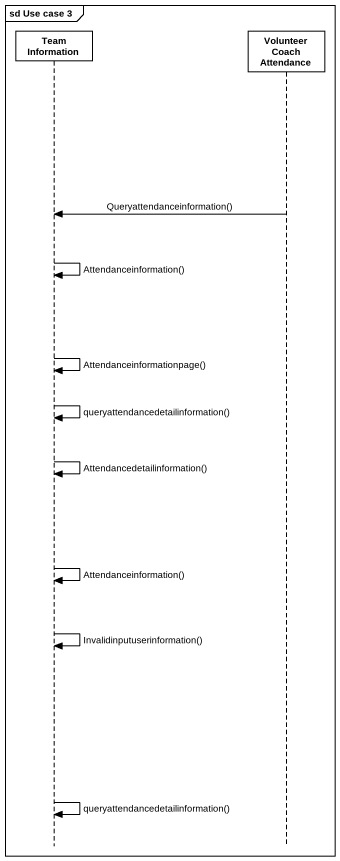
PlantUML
@startuml
mainframe sd Use case 3
hide footbox
participant "Team Information" as Team_Information
participant "Volunteer Coach Attendance" as Volunteer_Coach_Attendance

Volunteer_Coach_Attendance -> Team_Information : Queryattendanceinformation()
Team_Information -> Team_Information : Attendanceinformation()
Team_Information -> Team_Information : Attendanceinformationpage()
Team_Information -> Team_Information : queryattendancedetailinformation()
Team_Information -> Team_Information : Attendancedetailinformation()
Team_Information -> Team_Information : Attendanceinformation()
Team_Information -> Team_Information : Invalidinputuserinformation()
Team_Information -> Team_Information : queryattendancedetailinformation()
@enduml
